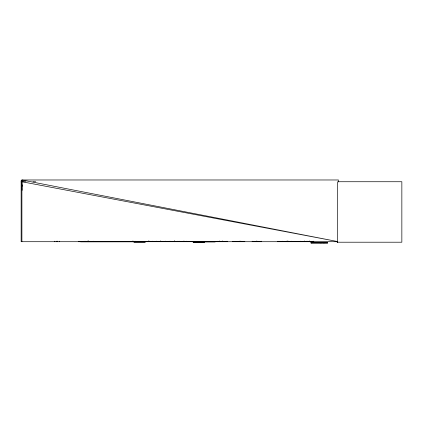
<?xml version="1.0" encoding="UTF-8"?>
<svg xmlns="http://www.w3.org/2000/svg" width="423" height="423" viewBox="0 0 423 423"><rect width="100%" height="100%" fill="white"/><g stroke="black" fill="none" stroke-linecap="round" stroke-linejoin="round"><path stroke-width="0.63" d="M84.114 241.581L93.182 241.581M178.998 241.581L178.998 241.205M84.114 241.655L93.182 241.628M169.919 241.655L186.485 241.644M152.677 241.575L152.682 241.195L152.698 241.655L132.854 241.581L135.207 241.644M300.594 241.628L300.605 241.247M306.887 241.247L306.839 241.644L277.678 241.66M87.328 241.628L87.35 241.247M239.307 241.655L239.73 241.644L239.735 241.247M177.285 241.644L177.348 241.247M21.896 241.707L21.896 179.976L338.416 179.976L338.416 181.948M22.472 180.605L21.15 180.605L21.15 241.707L337.755 241.707M25.829 181.737L21.15 181.737L22.266 186.205M33.036 181.737L35.659 181.737M145.496 241.327L146.252 241.327M210.807 241.327L222.075 241.327M244.769 241.327L233.586 241.47M78.308 241.475L80.069 241.475M81.253 241.475L134.498 241.475M144.703 241.454L201.396 241.485M210.77 241.475L222.107 241.475M233.47 241.475L244.806 241.459M277.678 241.454L302.265 241.454M144.661 241.581L152.682 241.528M186.485 241.581L169.919 241.686L169.93 241.205M217.887 241.581L226.955 241.581M232.423 241.533L233.866 241.47M252.23 241.581L261.303 241.581M282.553 241.581L291.627 241.581M300.605 241.581L306.887 241.581M311.011 241.581L307.246 241.581L311.302 241.644M312.269 241.581L313.57 241.644M217.887 241.644L226.955 241.644M252.23 241.644L261.303 241.644M312.311 241.644L313.84 241.707M80.56 241.834L145.248 241.787M193.163 241.882L204.261 241.882M133.932 242.019L145.248 242.019M203.992 241.961L215.138 241.961M133.943 242.035L145.242 242.035M193.142 242.035L204.283 242.035M193.142 242.257L204.478 242.257M320.037 242.379L321.385 242.379M311.085 242.548L312.745 242.548M311.085 242.76L327.471 242.76M311.085 242.876L327.471 242.876M311.085 243.008L327.471 243.008M21.896 179.976L337.766 241.581L21.896 181.737L22.197 190.308M336.692 241.707L337.67 242.21L401.85 242.21L401.85 181.737L337.67 181.737L337.67 242.21L337.67 241.707M165.388 241.591L156.521 241.655L156.521 241.152M165.287 241.575L156.552 241.591M186.987 241.707L186.548 241.247M179.188 241.581L179.188 241.205M170.12 241.581L170.12 241.205M327.455 243.024L327.455 242.548L325.795 242.76M324.684 242.76L323.019 242.76M321.543 242.76L319.878 242.76M313.522 241.247L313.522 241.581M313.48 241.205L313.48 241.707M312.745 241.707L312.745 242.76M311.085 241.306L311.069 243.024M309.721 241.078L309.721 241.707M309.504 241.078L309.504 241.707M307.198 241.205L307.198 241.707M306.929 241.205L306.929 241.707M304.629 241.078L304.629 241.707M304.412 241.078L304.412 241.707M302.244 241.279L302.265 241.676M300.653 241.205L300.653 241.707M291.627 241.205L291.627 241.707M288.423 241.205L288.423 241.707M288.364 241.205L288.364 241.707M287.386 241.078L287.386 241.707M287.249 241.078L287.249 241.707M286.931 241.078L286.931 241.707M282.553 241.205L282.553 241.707M277.678 241.279L277.694 241.676M261.303 241.205L261.303 241.707M256.925 241.078L256.925 241.707M256.608 241.078L256.608 241.707M252.23 241.205L252.23 241.707M240.835 241.078L240.835 241.707M239.857 241.205L239.857 241.707M239.799 241.205L239.799 241.707M226.955 241.205L226.955 241.707M222.577 241.078L222.577 241.707M222.398 241.205L222.398 241.707M222.265 241.078L222.265 241.707M219.357 241.078L219.357 241.707M219.204 241.078L219.204 241.707M186.485 241.205L186.485 241.707M184.682 241.205L184.682 241.707M184.624 241.205L184.624 241.707M183.645 241.078L183.645 241.707M177.411 241.205L177.411 241.707M174.789 241.078L174.789 241.707M174.641 241.078L174.641 241.707M174.477 241.078L174.477 241.707M174.324 241.078L174.324 241.707M165.266 241.152L165.266 241.655M160.777 241.025L160.777 241.655M160.476 241.025L160.476 241.655M149.15 241.078L149.15 241.581M148.743 241.025L148.743 241.655M148.436 241.025L148.436 241.655M135.085 241.205L135.085 241.707M133.002 241.078L133.002 241.707M132.922 241.078L132.922 241.707M132.79 241.205L132.79 241.707M93.182 241.205L93.187 241.707M88.809 241.078L88.798 241.707M88.497 241.078L88.449 241.707M88.169 241.205L88.169 241.707M88.042 241.078L88.042 241.707M87.963 241.078L87.963 241.707M87.471 241.205L87.413 241.707M85.88 241.205L85.88 241.707M84.114 241.205L84.114 241.707M59.669 241.205L59.669 241.707M57.787 241.205L57.787 241.707M57.306 241.205L57.306 241.707M56.793 241.205L56.793 241.707M54.879 241.205L54.879 241.707M215.117 241.581L204.013 241.581L215.101 241.591M217.914 241.707L217.914 241.205L217.887 241.707"/></g></svg>
